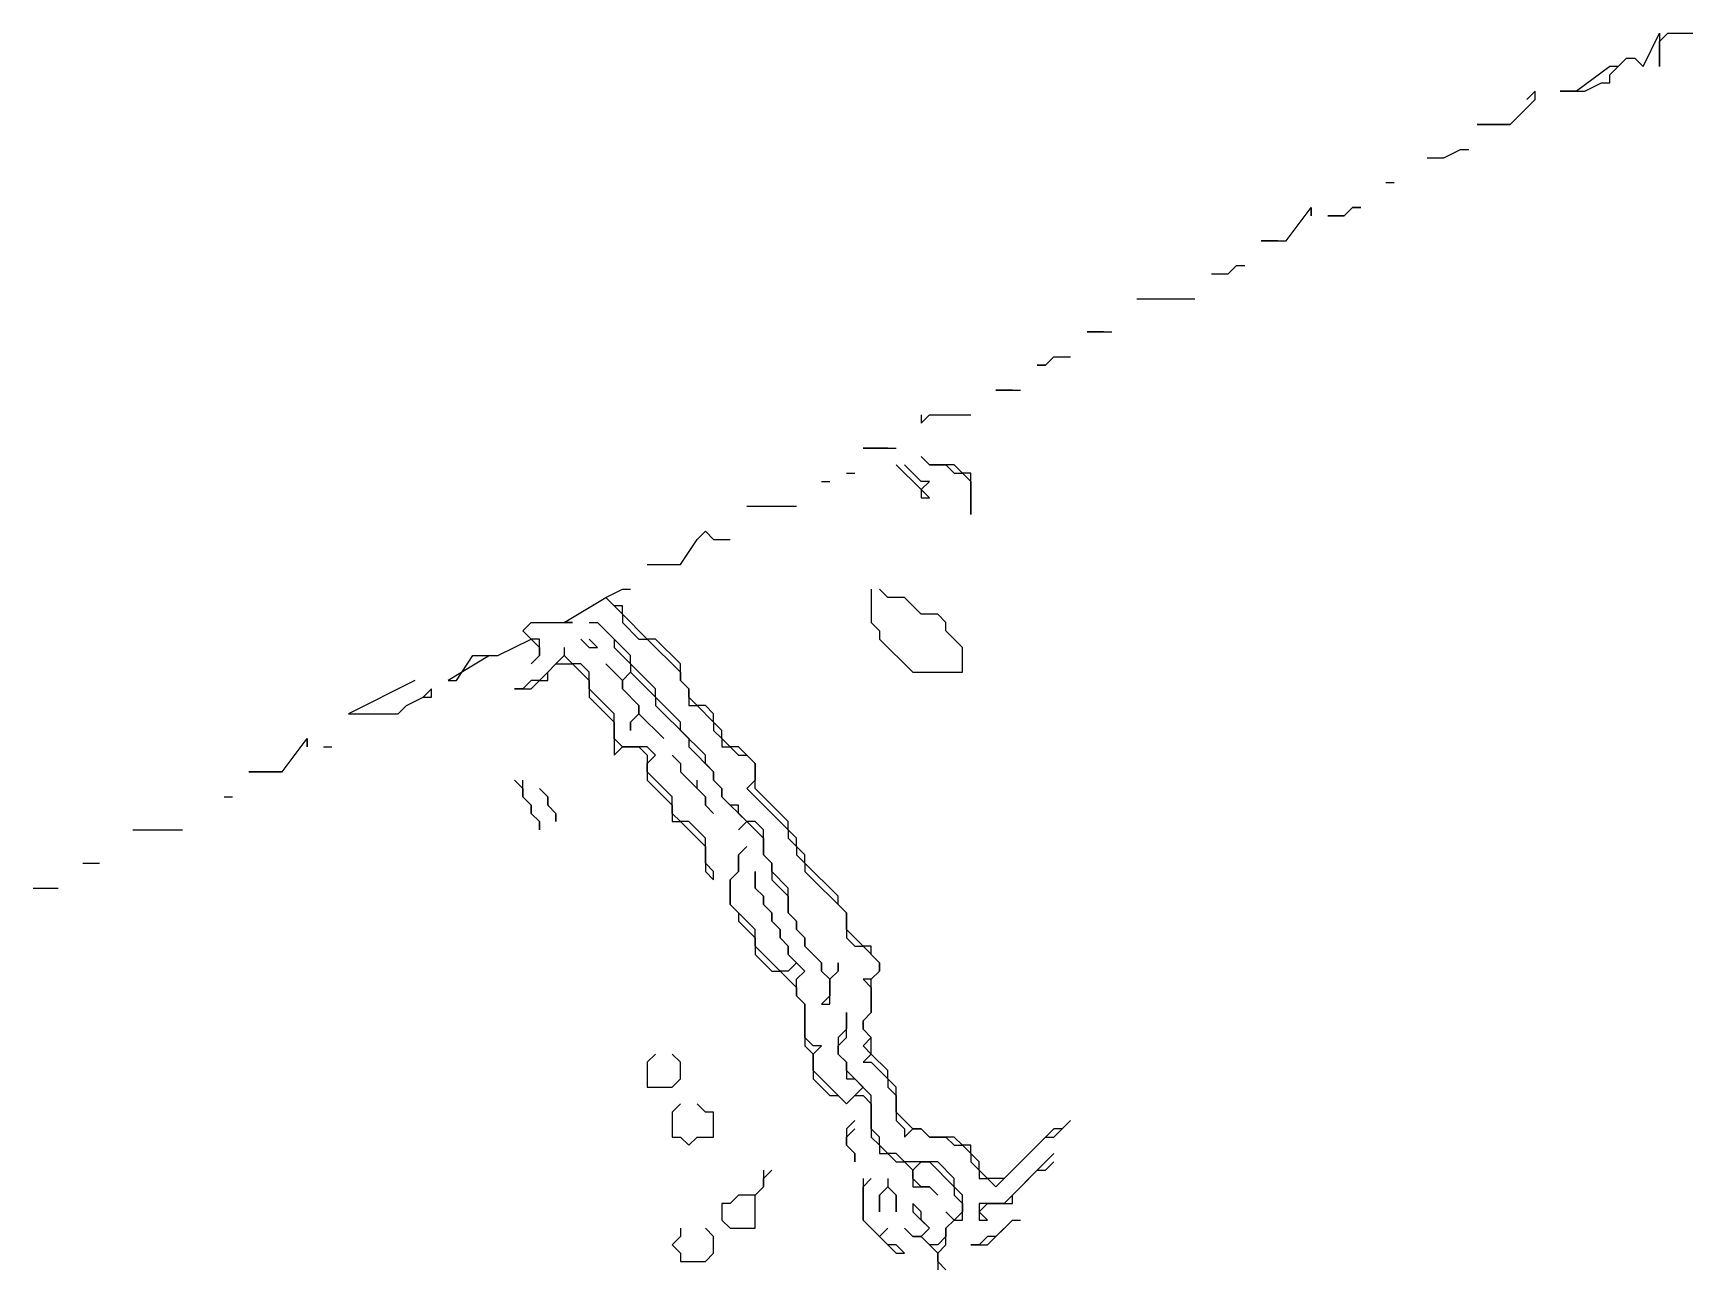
# Model space of a CAD drawing. Header units: metres. Extents: x 76363 to 76886, y 81203 to 81673.
# Drawn here: x 76551.4 to 76631.4, y 81555.8 to 81615.4 of the extents above; entities that cross this region are included whole.
import ezdxf

# ---------------------------------------------------------------- set-up
doc = ezdxf.new("R2010")
doc.units = ezdxf.units.M

msp = doc.modelspace()

# ---------------------------------------------------------------- linework, layer by layer
for points in [[(76628.2, 81614.2, 228.2), (76627.8, 81613.8, 228.12), (76627.4, 81613.8, 228.12), (76625.8, 81612.6, 228.145), (76625, 81612.6, 228.23), (76626.2, 81612.6, 228.14), (76627, 81613, 228.09), (76627.4, 81613, 228.155), (76627.4, 81613.4, 228.127), (76628.2, 81614.2, 228.2), (76628.6, 81614.2, 228.13), (76629, 81613.8, 228.145), (76629.8, 81615.4, 228.25), (76629.8, 81613.8, 228.27), (76629.8, 81615, 228.25), (76630.2, 81615.4, 228.295), (76631.4, 81615.4, 228.325)], [(76622.6, 81611, 228.17), (76621, 81611, 228.01), (76622.6, 81611, 228.17), (76623.8, 81612.2, 228.13), (76623.8, 81612.6, 228.15), (76623.4, 81612.2, 228.175)], [(76618.6, 81609.4, 228.035), (76619.4, 81609.4, 228.03), (76620.2, 81609.8, 228.12), (76620.6, 81609.8, 228.04)], [(76616.6, 81608.2, 228.14), (76617, 81608.2, 228.14)], [(76611.4, 81605.4, 228.19), (76610.6, 81605.4, 228.18), (76611.8, 81605.4, 228.19), (76613, 81607, 228.24), (76613, 81606.6, 228.23), (76613, 81607, 228.24)], [(76615.4, 81607, 228.16), (76615, 81607, 228.16), (76614.6, 81606.6, 228.15), (76614.2, 81606.6, 228.23), (76613.8, 81606.6, 228.233), (76614.6, 81606.6, 228.15), (76615, 81607, 228.16), (76615.4, 81607, 228.16)], [(76608.2, 81603.8, 228.165), (76609, 81603.8, 228.2), (76609.4, 81604.2, 228.21), (76609.8, 81604.2, 228.17)], [(76604.6, 81602.6, 228.39), (76607.4, 81602.6, 228.22)], [(76603, 81601, 228.515), (76602.2, 81601, 228.48), (76603.4, 81601, 228.48)], [(76600.6, 81599.8, 228.51), (76600.2, 81599.4, 228.575), (76599.8, 81599.4, 228.573), (76599.8, 81599.4, 228.573), (76600.2, 81599.4, 228.575), (76600.6, 81599.8, 228.51), (76601.4, 81599.8, 228.58)], [(76598.6, 81598.2, 228.45), (76597.8, 81598.2, 228.53), (76599, 81598.2, 228.56)], [(76594.2, 81597, 228.63), (76594.2, 81596.6, 228.7), (76594.6, 81597, 228.55), (76596.6, 81597, 228.47)], [(76592.6, 81595.4, 228.88), (76591.4, 81595.4, 228.96), (76593, 81595.4, 228.88)], [(76593, 81594.6, 228.965), (76594.2, 81593.4, 229.06), (76594.2, 81593, 229.08), (76594.6, 81593, 228.92), (76594.2, 81593.4, 229.06), (76594.6, 81593.8, 228.877), (76594.2, 81593.8, 228.96), (76593.4, 81594.6, 228.943)], [(76594.2, 81595, 228.78), (76594.6, 81594.6, 228.77), (76595.4, 81594.6, 228.6), (76595.8, 81594.2, 228.59), (76596.2, 81594.2, 228.585), (76596.6, 81593.8, 228.64), (76596.6, 81592.2, 228.73), (76596.6, 81594.2, 228.66), (76596.2, 81594.2, 228.585), (76595.8, 81594.6, 228.6), (76594.6, 81594.6, 228.77)], [(76589.4, 81593.8, 228.77), (76589.8, 81593.8, 228.82)], [(76590.6, 81594.2, 228.91), (76591, 81594.2, 228.91)], [(76585.8, 81592.6, 228.7), (76588.2, 81592.6, 228.77)], [(76581, 81589.8, 228.82), (76582.6, 81589.8, 228.9), (76583.4, 81591, 228.835), (76583.8, 81591.4, 228.73), (76584.2, 81591, 228.72), (76585, 81591, 228.715)], [(76573.4, 81585.4, 229.2), (76571.4, 81584.2, 229.3), (76571.8, 81584.2, 229.45), (76572.6, 81585.4, 229.27), (76573.8, 81585.4, 229.2), (76575.4, 81586.2, 229.3), (76575.8, 81585.8, 229.13), (76575.8, 81585.4, 229.063), (76575.4, 81585, 228.94), (76575.8, 81585.4, 229.063), (76575.8, 81586.2, 229.34), (76575.4, 81586.2, 229.3), (76575, 81586.6, 229.435), (76575.4, 81587, 229.71), (76575.8, 81587, 229.79), (76576.6, 81587, 229.993), (76577.4, 81587, 230.09), (76577, 81587, 230.1), (76579, 81588.2, 229.15), (76579.8, 81587.4, 229.14), (76579.8, 81587, 229.17), (76580.6, 81586.2, 229.205), (76581, 81586.2, 229.13), (76582.6, 81584.6, 229.13), (76582.6, 81584.2, 229.11), (76583, 81583.8, 229.17), (76583, 81583, 229.28), (76583.4, 81583, 229.25), (76584.2, 81582.2, 229.17), (76584.2, 81581.8, 229.23), (76584.6, 81581.4, 229.213), (76584.6, 81581, 229.23), (76585, 81581, 229.23), (76585.4, 81580.6, 229.21), (76585.8, 81580.6, 229.147), (76586.2, 81580.2, 229.07), (76586.2, 81579.4, 229.143), (76585.8, 81579, 229.335), (76587.8, 81577, 229.2), (76587.8, 81576.6, 229.215), (76588.2, 81576.2, 229.2), (76588.2, 81575.8, 229.255), (76588.6, 81575.4, 229.263), (76588.6, 81575, 229.295), (76590.6, 81573, 229.125), (76590.6, 81571.8, 229.127), (76591, 81571.4, 229.055), (76591.4, 81571.4, 229.04), (76592.2, 81570.6, 229.01), (76592.2, 81570.2, 229), (76591.8, 81569.8, 229.095), (76591.4, 81569.8, 229.25), (76591.8, 81569.4, 229.12), (76591.8, 81568.2, 228.985), (76591.4, 81567.8, 229.13), (76591.4, 81567.4, 229.18), (76591.8, 81567, 229.085), (76591.4, 81566.6, 229.225), (76591.8, 81566.2, 228.98), (76591.4, 81565.8, 229.11), (76591.8, 81565.8, 228.955), (76592.6, 81565, 228.92), (76592.6, 81564.6, 228.9), (76593, 81564.2, 228.89), (76593, 81563, 228.99), (76593.4, 81562.6, 228.94), (76593.4, 81562.2, 228.943), (76593.8, 81562.6, 228.89), (76594.2, 81562.6, 228.89), (76594.6, 81562.2, 228.95), (76595.4, 81562.2, 229.09), (76595.8, 81561.8, 228.96), (76596.2, 81561.8, 228.92), (76596.6, 81561.4, 228.9), (76596.6, 81561, 228.903), (76597, 81560.6, 228.78), (76597, 81560.2, 228.84), (76597.4, 81560.2, 228.76), (76597.8, 81559.8, 228.75), (76600.2, 81562.2, 228.695), (76600.6, 81562.2, 228.7), (76601.4, 81563, 228.76), (76601, 81562.6, 228.71), (76600.6, 81562.6, 228.71), (76598.2, 81560.2, 228.685), (76597.4, 81560.2, 228.76), (76597, 81560.6, 228.78), (76597, 81561, 228.805), (76596.6, 81561.4, 228.9), (76596.6, 81561.8, 228.84), (76596.2, 81561.8, 228.92), (76595.8, 81562.2, 228.94), (76594.6, 81562.2, 228.95), (76594.2, 81562.6, 228.89), (76593.8, 81562.6, 228.89), (76593, 81563.4, 228.92), (76593, 81564.6, 228.86), (76592.6, 81565, 228.92), (76592.6, 81565.4, 228.935), (76591.8, 81566.2, 228.98), (76591.8, 81567, 229.085), (76591.4, 81567.4, 229.18), (76591.4, 81567.8, 229.13), (76591.8, 81568.2, 228.985), (76591.8, 81569.8, 229.095), (76592.2, 81570.2, 229), (76592.2, 81570.6, 229.01), (76591.8, 81571, 229.03), (76591.8, 81571.4, 229.05), (76591.4, 81571.4, 229.04), (76590.6, 81572.2, 229.17), (76590.6, 81573, 229.125), (76590.2, 81573.4, 229.17), (76590.2, 81573.8, 229.09), (76588.6, 81575.4, 229.263), (76588.6, 81575.8, 229.203), (76588.2, 81576.2, 229.2), (76588.2, 81576.6, 229.21), (76587.8, 81577, 229.2), (76587.8, 81577.4, 229.18), (76586.2, 81579, 229.17), (76586.2, 81580.2, 229.07), (76585.4, 81581, 229.19), (76585, 81581, 229.23), (76584.6, 81581.4, 229.213), (76584.6, 81581.8, 229.16), (76584.2, 81582.2, 229.17), (76584.2, 81582.6, 229.15), (76583.8, 81583, 229.205), (76583.4, 81583, 229.25), (76583, 81583.4, 229.282), (76583, 81583.8, 229.17), (76582.6, 81584.2, 229.11), (76582.6, 81585, 229.067), (76581.4, 81586.2, 229.13), (76581, 81586.2, 229.13), (76579.8, 81587.4, 229.14), (76579.8, 81587.8, 229.05), (76579.4, 81587.8, 229.153), (76579, 81588.2, 229.15), (76579.8, 81588.6, 229), (76580.2, 81588.6, 229.08)], [(76591.8, 81588.6, 228.79), (76591.8, 81587, 228.89), (76592.2, 81586.6, 228.915), (76592.2, 81586.2, 228.9), (76593.8, 81584.6, 228.86), (76596.2, 81584.6, 228.85), (76596.2, 81585.8, 228.945), (76595.4, 81586.6, 228.94), (76595.4, 81587, 228.96), (76595, 81587.4, 228.94), (76594.2, 81587.4, 228.98), (76593.4, 81588.2, 229.02), (76592.6, 81588.2, 228.91), (76592.2, 81588.6, 228.817)], [(76578.2, 81587, 229.865), (76578.6, 81587, 229.733), (76579.4, 81586.2, 229.697), (76579.4, 81585.8, 229.77), (76580.2, 81585, 229.85), (76580.2, 81584.6, 229.957), (76579.8, 81584.2, 230.19), (76579, 81585, 230), (76579.8, 81584.2, 230.19), (76579.8, 81583.8, 230.18), (76580.6, 81583, 230.215), (76580.6, 81582.6, 230.12), (76580.2, 81582.2, 229.875), (76580.2, 81581.8, 229.78), (76580.2, 81582.2, 229.875), (76580.6, 81582.6, 230.12), (76581.8, 81581.4, 229.99), (76580.6, 81582.6, 230.12), (76580.6, 81583, 230.215), (76579.8, 81583.8, 230.18), (76579.8, 81584.2, 230.19), (76580.2, 81584.6, 229.957), (76581.4, 81583.4, 230.003), (76581.4, 81583, 230.187), (76583, 81581.4, 229.79), (76583, 81581, 229.89), (76584.2, 81579.8, 229.83), (76584.2, 81579.4, 230.04), (76584.6, 81579, 230.1), (76584.6, 81578.6, 230.13), (76585.8, 81577.4, 229.977), (76585.4, 81577, 230.193), (76585.8, 81577.4, 229.977), (76586.6, 81576.6, 229.813), (76586.6, 81575.8, 230.03), (76587, 81575.4, 230.01), (76587, 81574.6, 230.36), (76587.8, 81573.8, 230.32), (76587.8, 81573, 230.283), (76588.2, 81572.6, 230.19), (76588.2, 81572.2, 230.17), (76588.6, 81571.8, 229.89), (76588.6, 81571.4, 229.98), (76589.4, 81570.6, 229.71), (76589.4, 81570.2, 229.77), (76589.8, 81569.8, 229.76), (76589.8, 81569, 229.76), (76589.4, 81568.6, 229.745), (76589.8, 81568.6, 229.803), (76589.8, 81569.8, 229.76), (76590.2, 81570.2, 229.42), (76590.2, 81570.6, 229.44), (76590.2, 81570.2, 229.42), (76589.8, 81569.8, 229.76), (76589.4, 81570.2, 229.77), (76589.4, 81570.6, 229.71), (76588.6, 81571.4, 229.98), (76588.6, 81571.8, 229.89), (76588.2, 81572.2, 230.17), (76588.2, 81572.6, 230.19), (76587.8, 81573, 230.283), (76587.8, 81574.2, 230.157), (76587, 81575, 230.097), (76587, 81575.4, 230.01), (76586.6, 81575.8, 230.03), (76586.6, 81577, 229.653), (76586.2, 81577.4, 229.72), (76585.8, 81577.4, 229.977), (76585.4, 81577.8, 230.045), (76585.4, 81578.2, 229.683), (76585, 81578.2, 230.04), (76584.6, 81578.6, 230.13), (76584.6, 81579, 230.1), (76584.2, 81579.4, 230.04), (76584.2, 81579.8, 229.83), (76583.8, 81580.2, 230), (76583.8, 81580.6, 229.79), (76582.6, 81581.8, 229.85), (76582.6, 81582.2, 229.767), (76581.4, 81583.4, 230.003), (76581.4, 81583.8, 229.79), (76580.2, 81585, 229.85), (76580.2, 81585.4, 229.637), (76578.6, 81587, 229.733)], [(76577, 81585.8, 229.62), (76577, 81585.4, 229.57), (76575.8, 81584.2, 229.16), (76575.4, 81584.2, 229.033), (76575, 81583.8, 229.12), (76574.6, 81583.8, 229.2), (76575.4, 81583.8, 229.19), (76575.8, 81584.2, 229.16), (76576.2, 81584.2, 229.21), (76576.2, 81584.6, 229.23), (76576.6, 81585, 229.355), (76577.4, 81585, 229.47), (76578.2, 81584.2, 229.355), (76578.2, 81583.4, 229.285), (76579.4, 81582.2, 229.34), (76579.4, 81580.6, 229.42), (76579.8, 81581, 229.515), (76580.6, 81581, 229.78), (76581, 81580.6, 229.57), (76581, 81579.4, 229.44), (76582.2, 81578.2, 229.38), (76582.2, 81577.4, 229.35), (76582.6, 81577.4, 229.5), (76583.8, 81576.2, 229.51), (76583.8, 81575, 229.35), (76584.2, 81574.6, 229.413), (76584.2, 81575, 229.47), (76583.8, 81575.4, 229.41), (76583.8, 81576.6, 229.655), (76583, 81577.4, 229.725), (76582.6, 81577.4, 229.5), (76582.2, 81577.8, 229.37), (76582.2, 81578.6, 229.497), (76581, 81579.8, 229.46), (76581, 81580.2, 229.555), (76581.4, 81580.6, 229.72), (76581, 81581, 229.66), (76579.8, 81581, 229.515), (76579.4, 81581.4, 229.28), (76579.4, 81582.6, 229.47), (76578.2, 81583.8, 229.265), (76578.2, 81584.6, 229.5), (76577.8, 81585, 229.47), (76577.4, 81585, 229.47), (76577, 81585.4, 229.57)], [(76577.8, 81586.2, 230.215), (76578.2, 81585.8, 230.115), (76578.6, 81585.8, 230.075), (76578.2, 81586.2, 230.21)], [(76569.8, 81584.2, 229.3), (76566.6, 81582.6, 229.32), (76569, 81582.6, 229.17), (76569.4, 81583, 229.25), (76570.2, 81583.4, 229.27), (76570.6, 81583.4, 229.19), (76570.6, 81583.8, 229.255), (76570.2, 81583.4, 229.27)], [(76563.4, 81579.8, 229.37), (76561.8, 81579.8, 229.14), (76563.4, 81579.8, 229.37), (76564.6, 81581.4, 229.27), (76564.6, 81581, 229.263), (76564.6, 81581.4, 229.27)], [(76565.4, 81581, 229.26), (76565.8, 81581, 229.26)], [(76582.2, 81580.6, 230.02), (76582.6, 81580.2, 230.09), (76582.6, 81579.8, 230.075), (76583.8, 81578.6, 230.165), (76583.8, 81578.2, 230.15), (76584.2, 81577.8, 230.21), (76583.8, 81578.2, 230.15), (76583.8, 81578.6, 230.165), (76583.4, 81579, 230.02), (76583.4, 81579.4, 230.195)], [(76574.6, 81579.4, 229.44), (76575, 81579, 229.525), (76575, 81578.6, 229.5), (76575.4, 81578.2, 229.485), (76575.4, 81577.8, 229.4), (76575.8, 81577.4, 229.445), (76575.8, 81577, 229.48), (76575.8, 81577.4, 229.445), (76575.4, 81577.8, 229.4), (76575.4, 81578.2, 229.485), (76575, 81578.6, 229.5), (76575, 81579.4, 229.54)], [(76560.6, 81578.6, 229.09), (76561, 81578.6, 229.17)], [(76575.8, 81579, 229.773), (76576.2, 81578.6, 229.725), (76576.2, 81578.2, 229.71), (76576.6, 81577.8, 229.77), (76576.6, 81577.4, 229.715), (76576.6, 81577.8, 229.77), (76576.2, 81578.2, 229.71), (76576.2, 81578.6, 229.725)], [(76559.8, 81578.2, 229.09)], [(76556.2, 81577, 228.96), (76558.6, 81577, 229.18)], [(76585.8, 81576.2, 229.97), (76585.4, 81575.8, 229.88), (76585.4, 81575, 229.805), (76585, 81574.6, 229.595), (76585, 81573.4, 229.493), (76585.4, 81573, 229.69), (76585.4, 81572.6, 229.585), (76586.2, 81571.8, 229.78), (76586.2, 81571, 229.545), (76587, 81570.2, 229.55), (76587.4, 81570.2, 229.727), (76588.2, 81569.4, 229.59), (76588.2, 81569, 229.52), (76588.6, 81568.6, 229.555), (76588.6, 81566.6, 229.425), (76589, 81566.2, 229.45), (76589, 81565, 229.43), (76589.8, 81564.2, 229.457), (76590.2, 81564.2, 229.58), (76590.6, 81563.8, 229.445), (76591, 81564.2, 229.58), (76591.4, 81564.2, 229.5), (76591.8, 81563.8, 229.33), (76591.8, 81562.2, 229.64), (76592.2, 81561.8, 229.51), (76592.2, 81561.4, 229.495), (76592.6, 81561.4, 229.423), (76593, 81561, 229.435), (76593.4, 81561, 229.43), (76593.8, 81560.6, 229.405), (76593.8, 81559.8, 229.503), (76594.6, 81559.8, 229.485), (76595, 81559.4, 229.51), (76594.6, 81559.8, 229.485), (76594.2, 81559.8, 229.45), (76593.8, 81560.2, 229.47), (76593.8, 81560.6, 229.405), (76594.2, 81561, 229.31), (76594.6, 81561, 229.43), (76595.8, 81559.8, 229.393), (76595.8, 81559.4, 229.47), (76596.2, 81559, 229.33), (76596.2, 81558.6, 229.43), (76595.8, 81558.2, 229.52), (76595.4, 81558.6, 229.47), (76595.8, 81558.2, 229.52), (76595.4, 81557.8, 229.4), (76595.4, 81557.4, 229.225), (76595, 81557, 229.25), (76594.6, 81557, 229.41), (76594.2, 81557.4, 229.42), (76594.6, 81557.8, 229.2), (76594.2, 81558.2, 229.23), (76594.2, 81558.6, 229.17), (76593.8, 81559, 229.26), (76593.8, 81558.6, 229.245), (76594.6, 81557.8, 229.2), (76594.2, 81557.4, 229.42), (76593.8, 81557.4, 229.54), (76593.4, 81557.8, 229.52), (76593.8, 81557.4, 229.54), (76594.2, 81557.4, 229.42), (76595, 81556.6, 229.34), (76595, 81555.8, 229.5)], [(76553.8, 81575.4, 229.027), (76554.6, 81575.4, 229.085)], [(76595.4, 81555.8, 229.27), (76595, 81556.2, 229.44), (76595, 81556.6, 229.34), (76595.4, 81557, 229.17), (76595.4, 81557.8, 229.4), (76595.8, 81558.2, 229.52), (76596.2, 81558.2, 229.52), (76596.2, 81559.4, 229.27), (76595.8, 81559.8, 229.393), (76595.8, 81560.2, 229.24), (76595, 81561, 229.42), (76593.4, 81561, 229.43), (76593, 81561.4, 229.26), (76592.6, 81561.4, 229.423), (76592.2, 81561.8, 229.51), (76592.2, 81562.2, 229.45), (76591.8, 81562.6, 229.505), (76591.8, 81564.2, 229.19), (76590.6, 81565.4, 229.48), (76590.6, 81565.8, 229.42), (76590.2, 81566.2, 229.59), (76590.2, 81566.6, 229.765), (76590.6, 81567, 229.63), (76590.6, 81568.2, 229.455), (76590.6, 81567.4, 229.49), (76590.2, 81567, 229.705), (76590.2, 81566.2, 229.59), (76590.6, 81565.8, 229.42), (76590.6, 81565, 229.64), (76591, 81565, 229.46), (76591.4, 81564.6, 229.443), (76590.6, 81563.8, 229.445), (76589, 81565.4, 229.41), (76589, 81566.2, 229.45), (76589.4, 81566.6, 229.69), (76589, 81566.6, 229.54), (76588.6, 81567, 229.475), (76588.6, 81568.6, 229.555), (76588.2, 81569, 229.52), (76588.2, 81569.8, 229.68), (76588.6, 81570.2, 230.01), (76587.8, 81571, 230.16), (76587.8, 81571.4, 230.21), (76587.4, 81571.8, 230.195), (76587.4, 81572.2, 230.33), (76587, 81572.6, 230.35), (76587, 81573, 230.36), (76586.6, 81573.4, 230.45), (76586.6, 81573.8, 230.44), (76586.2, 81574.2, 230.42), (76586.2, 81575, 230.353), (76586.2, 81574.2, 230.42), (76586.6, 81573.8, 230.44), (76586.6, 81573.4, 230.45), (76587, 81573, 230.36), (76587, 81572.6, 230.35), (76587.4, 81572.2, 230.33), (76587.4, 81571.8, 230.195), (76587.8, 81571.4, 230.21), (76587.8, 81571, 230.16), (76588.2, 81570.6, 230.06), (76587.8, 81570.2, 229.815), (76587.4, 81570.2, 229.727), (76586.2, 81571.4, 229.645), (76586.2, 81572.2, 229.915), (76585, 81573.4, 229.493), (76585, 81574.6, 229.595), (76585.4, 81575, 229.805), (76585.4, 81575.8, 229.88)], [(76551.4, 81574.2, 228.77), (76552.6, 81574.2, 228.85)], [(76581.4, 81566.2, 229.62), (76581, 81565.8, 229.605), (76581, 81564.6, 229.635), (76582.2, 81564.6, 229.55), (76582.6, 81565, 229.605), (76582.6, 81565.8, 229.6), (76582.2, 81566.2, 229.62)], [(76582.6, 81563.8, 229.59), (76582.2, 81563.4, 229.57), (76582.2, 81562.2, 229.59), (76582.6, 81562.2, 229.75), (76583, 81561.8, 229.57), (76583.4, 81562.2, 229.83), (76584.2, 81562.2, 229.55), (76584.2, 81563.4, 229.57), (76583.8, 81563.4, 229.57), (76583.4, 81563.8, 229.59)], [(76591, 81563, 229.37), (76590.6, 81562.6, 229.43), (76590.6, 81561.8, 229.4), (76591, 81561.4, 229.46), (76591, 81561, 229.435), (76591, 81561.4, 229.46), (76590.6, 81561.8, 229.4), (76590.6, 81562.2, 229.41), (76591, 81562.6, 229.435)], [(76600.6, 81561.4, 228.84), (76598.2, 81559, 228.905), (76597, 81559, 229.1), (76597, 81558.2, 229.217), (76597.4, 81558.2, 229.14), (76597, 81558.6, 229.12), (76597.4, 81559, 228.94), (76598.6, 81559, 228.94), (76598.6, 81559.4, 228.84), (76599.8, 81560.6, 228.77), (76600.2, 81560.6, 228.9), (76600.6, 81561, 228.905)], [(76586.6, 81560.6, 229.44), (76586.6, 81559.8, 229.435), (76586.2, 81559.4, 229.46), (76585.4, 81559.4, 229.463), (76585, 81559, 229.525), (76584.6, 81559, 229.53), (76584.6, 81558.2, 229.605), (76585, 81557.8, 229.7), (76586.2, 81557.8, 229.465), (76586.2, 81559.4, 229.46), (76586.6, 81559.8, 229.435), (76586.6, 81560.2, 229.44), (76587, 81560.6, 229.435)], [(76591.4, 81560.2, 229.4), (76591.4, 81558.2, 229.313), (76593, 81556.6, 229.47), (76593.4, 81556.6, 229.505), (76593, 81557, 229.56), (76592.6, 81557, 229.48), (76592.2, 81557.4, 229.457), (76592.6, 81557.8, 229.6), (76592.2, 81557.4, 229.457), (76591.4, 81558.2, 229.313), (76591.4, 81559.8, 229.31), (76591.8, 81560.2, 229.4)], [(76592.6, 81560.2, 229.705), (76592.6, 81559.8, 229.6), (76592.2, 81559.4, 229.445), (76592.2, 81558.6, 229.56), (76592.2, 81559.4, 229.445), (76592.6, 81559.8, 229.6), (76593, 81559.4, 229.67), (76593, 81558.6, 229.48), (76593, 81559.4, 229.67), (76592.6, 81559.8, 229.6)], [(76582.6, 81557.8, 229.48), (76582.6, 81557.4, 229.46), (76582.2, 81557, 229.445), (76582.6, 81556.6, 229.553), (76582.6, 81556.2, 229.48), (76583.8, 81556.2, 229.527), (76584.2, 81556.6, 229.575), (76584.2, 81557.4, 229.535), (76583.8, 81557.8, 229.55)], [(76598.6, 81558.2, 228.9), (76597.8, 81557.4, 228.927), (76597.4, 81557.4, 228.95), (76597, 81557, 228.895), (76596.6, 81557, 229.1), (76597.4, 81557, 228.86), (76598.6, 81558.2, 228.9), (76599, 81558.2, 228.825)]]:
    msp.add_polyline3d(points)

doc.saveas('drawing.dxf')
